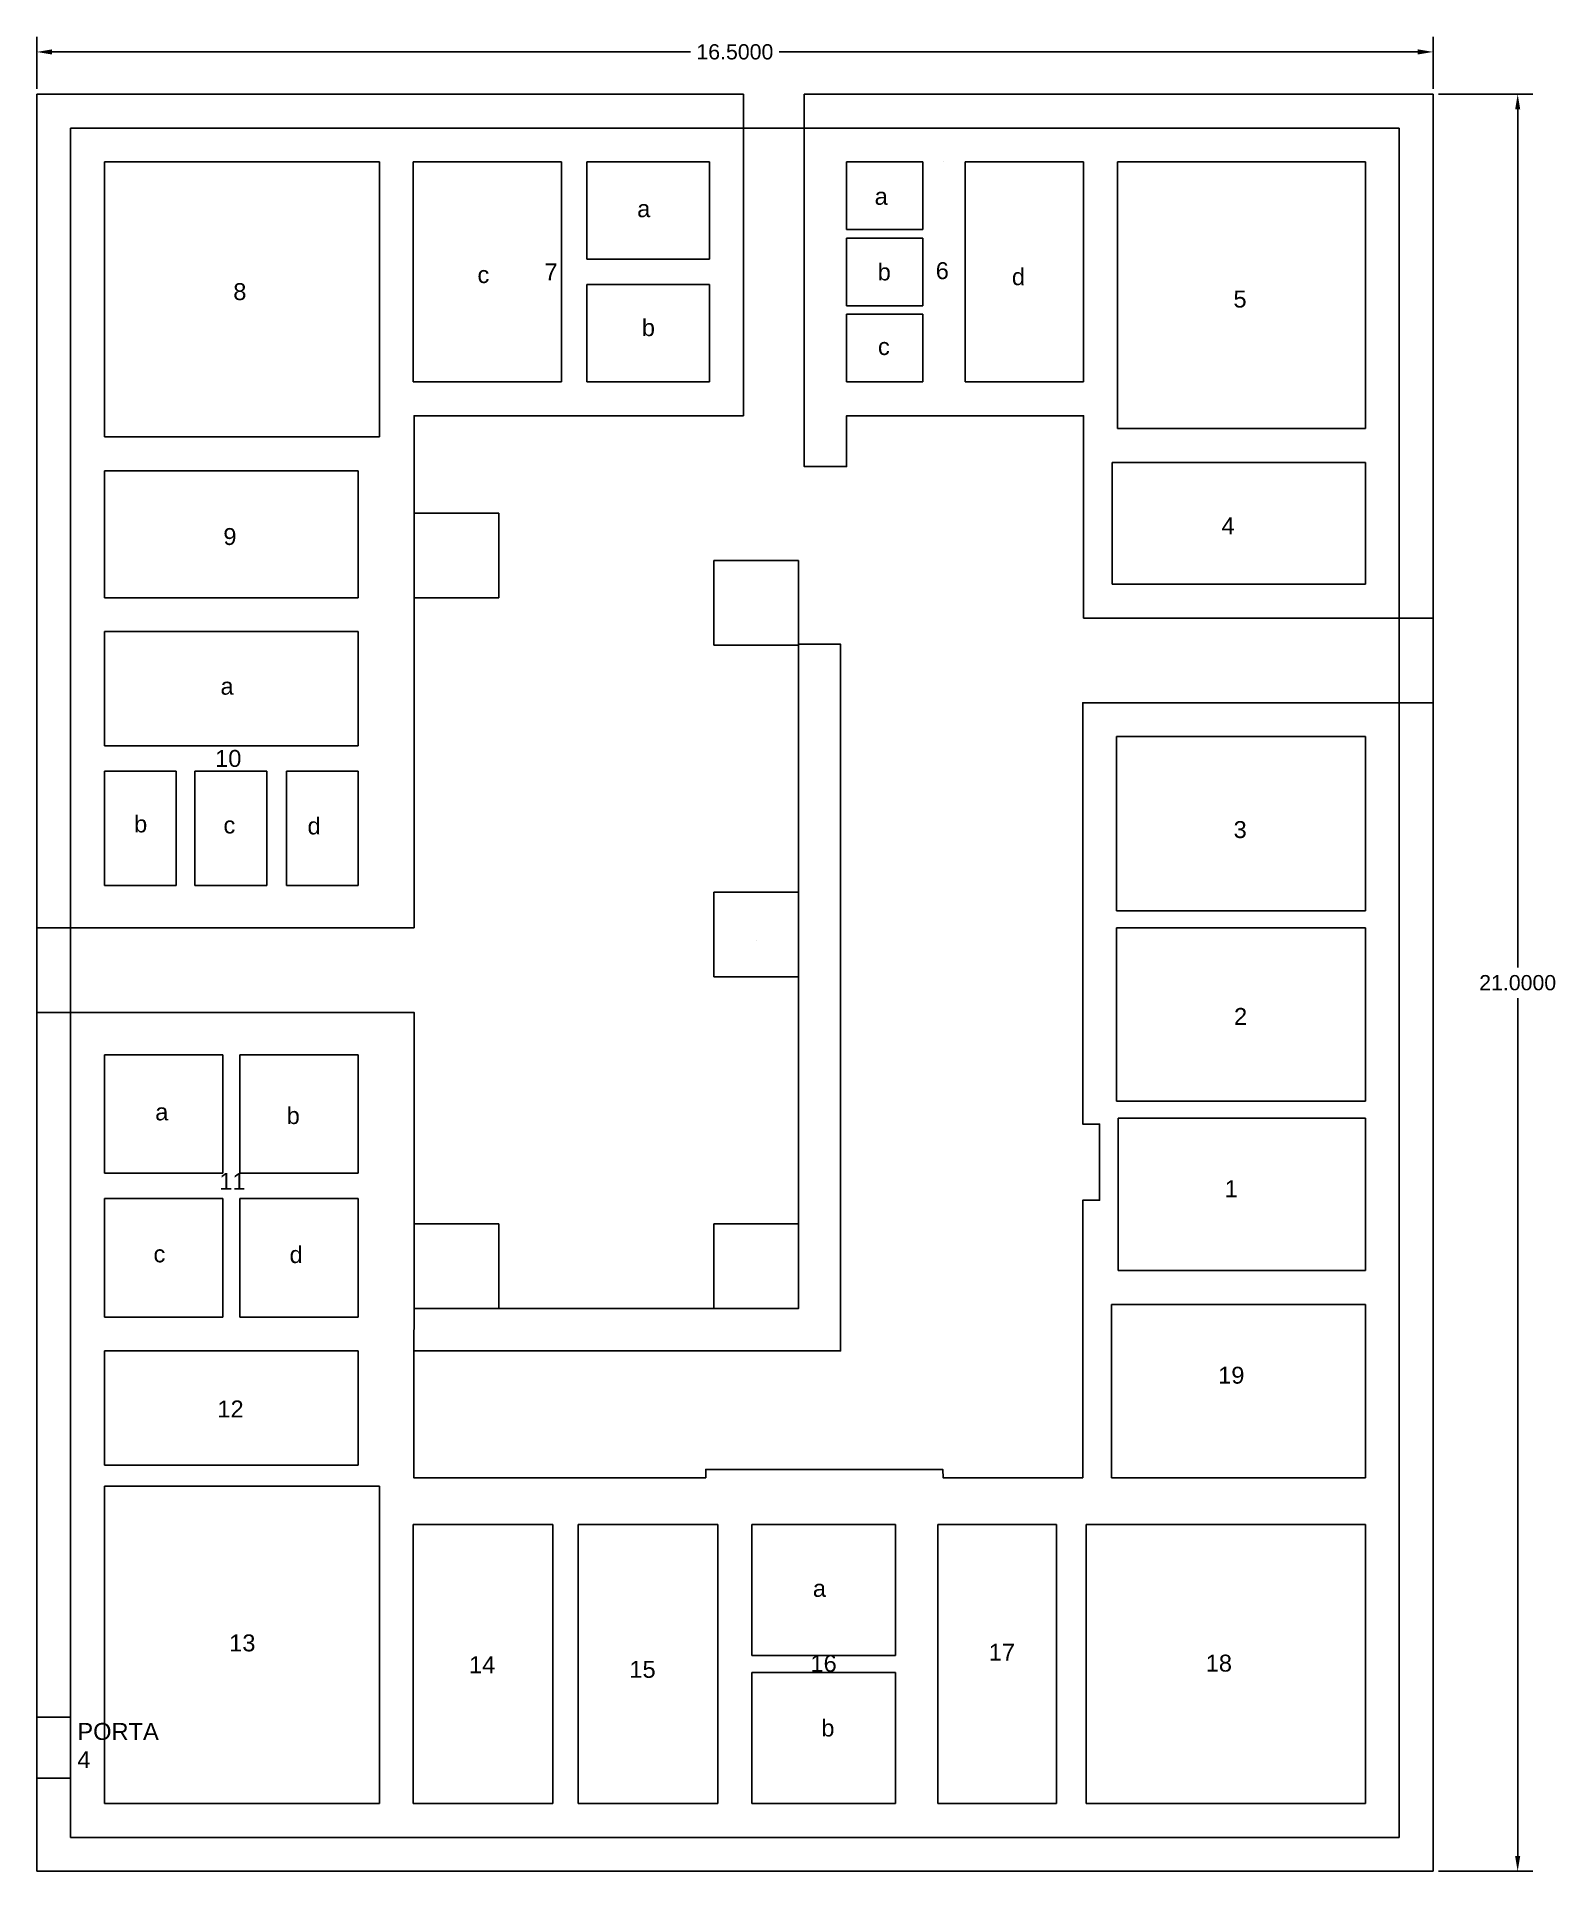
# Model space of a CAD drawing. Header units: metres. Extents: x 0 to 17.9, y 0 to 21.7.
import ezdxf

# ---------------------------------------------------------------- set-up
doc = ezdxf.new("R2010")
doc.units = ezdxf.units.M
doc.header["$MEASUREMENT"] = 0
for name, color, linetype in [('BORDAS', 210, 'Continuous'), ('CHAO', 2, 'Continuous'), ('levanta BORDAS', 190, 'Continuous'), ('parede EXT', 1, 'Continuous'), ('parede INT', 5, 'Continuous'), ('PORTAS', 175, 'Continuous'), ('TANQUES', 102, 'Continuous'), ('TELHADO', 110, 'Continuous')]:
    doc.layers.add(name, color=color, linetype=linetype)
doc.layers.add('PILARES', color=7, linetype='Continuous', true_color=0xcb7110)
doc.styles.get("Standard").update_dxf_attribs({"font": 'arial.ttf'})
doc.dimstyles.get("Standard").update_dxf_attribs({"dimtxt": 0.18, "dimasz": 0.18, "dimexe": 0.18, "dimexo": 0.0625, "dimgap": 0.09, "dimtad": 0, "dimtih": 1, "dimtoh": 1, "dimdec": 4, "dimzin": 0, "dimdsep": 46, "dimtxsty": 'Standard', "dimcen": 0.09, "dimadec": 0, "dimazin": 0, "dimtfac": 1, "dimtdec": 4, "dimtofl": 0, "dimtmove": 0, "dimatfit": 3, "dimfxl": 1, "dimtolj": 1, "dimtzin": 0, "dimarcsym": 0})

# ---------------------------------------------------------------- blocks, each defined once
blk = doc.blocks.new('*D1')
at = {"layer": 'Defpoints', "color": 0, "transparency": 16777216}
for p in [(16.5, 21.5), (0, 21), (16.5, 21)]:
    blk.add_point(p, dxfattribs=at)
at = {"layer": 'parede EXT', "color": 0, "lineweight": -2, "transparency": 16777216}
for p, q in [((0, 21.062), (0, 21.68)), ((16.5, 21.062), (16.5, 21.68)), ((0.18, 21.5), (7.725, 21.5)), ((16.32, 21.5), (8.775, 21.5))]:
    blk.add_line(p, q, dxfattribs=at)
at = {"layer": 'parede EXT', "color": 0, "transparency": 16777216}
for points in [[(0.18, 21.53), (0.18, 21.47), (0, 21.5)], [(16.32, 21.53), (16.32, 21.47), (16.5, 21.5)]]:
    blk.add_solid(points, dxfattribs=at)
at = {"layer": 'parede EXT', "color": 0, "transparency": 16777216, "insert": (8.25, 21.5), "char_height": 0.18, "attachment_point": 5}
blk.add_mtext('\\A1;16.5000', dxfattribs=at)
blk = doc.blocks.new('*D2')
at = {"layer": 'Defpoints', "color": 0, "transparency": 16777216}
for p in [(16.5, 21), (16.5, 0), (17.5, 0)]:
    blk.add_point(p, dxfattribs=at)
at = {"layer": 'parede EXT', "color": 0, "lineweight": -2, "transparency": 16777216}
for p, q in [((16.563, 21), (17.68, 21)), ((17.5, 20.82), (17.5, 10.682)), ((17.5, 0.18), (17.5, 10.318)), ((16.563, 0), (17.68, 0))]:
    blk.add_line(p, q, dxfattribs=at)
at = {"layer": 'parede EXT', "color": 0, "transparency": 16777216}
for points in [[(17.47, 20.82), (17.53, 20.82), (17.5, 21)], [(17.47, 0.18), (17.53, 0.18), (17.5, 0)]]:
    blk.add_solid(points, dxfattribs=at)
at = {"layer": 'parede EXT', "color": 0, "transparency": 16777216, "insert": (17.5, 10.5), "char_height": 0.18, "attachment_point": 5}
blk.add_mtext('\\A1;21.0000', dxfattribs=at)
blk = doc.blocks.new('*U3')
at = {"layer": 'PILARES'}
for p, q in [((0.5, 0.5), (-0.5, 0.5)), ((-0.5, 0.5), (-0.5, -0.5)), ((0.5, -0.5), (0.5, 0.5)), ((-0.5, -0.5), (0.5, -0.5))]:
    blk.add_line(p, q, dxfattribs=at)
blk = doc.blocks.new('*U4')
at = {"layer": 'PILARES', "color": 0, "linetype": 'ByBlock', "lineweight": -2, "transparency": 16777216}
for p in [(0, 7.84), (0, 3.92), (0, 0)]:
    blk.add_blockref('*U3', p, dxfattribs=at)

msp = doc.modelspace()

# ---------------------------------------------------------------- linework, layer by layer
for p, q in [((0, 21), (8.35, 21)), ((0, 11.15), (0, 21)), ((9.07, 21), (16.5, 21)), ((16.5, 21), (16.5, 14.81)), ((16.5, 13.81), (16.5, 0)), ((0, 1.82), (0, 10.15)), ((0, 0), (0, 1.1)), ((16.5, 0), (0, 0))]:
    msp.add_line(p, q)
at = {"layer": 'BORDAS'}
for p, q in [((8.35, 20.6), (8.35, 20)), ((9.07, 20.6), (9.07, 20)), ((8.35, 20.2), (8.35, 17.2)), ((9.07, 20.2), (9.07, 16.6)), ((4.46, 17.2), (4.46, 16.95)), ((4.46, 17.2), (8, 17.2)), ((8.35, 17.2), (7.5, 17.2)), ((9.57, 16.6), (9.57, 17.2)), ((9.57, 17.2), (12.37, 17.2)), ((12.37, 14.81), (12.37, 17.2)), ((4.46, 11.15), (4.46, 16.95)), ((9.07, 16.6), (9.57, 16.6)), ((15.7, 14.81), (12.37, 14.81)), ((15.7, 14.81), (16.1, 14.81)), ((9.5, 14.5), (9, 14.5)), ((9, 14.5), (9, 6.65)), ((9.5, 6.1499), (9.5, 14.5)), ((15.7, 13.81), (12.36, 13.81)), ((12.36, 13.81), (12.36, 8.83)), ((15.7, 13.81), (16.1, 13.81)), ((0.4, 11.15), (0.8, 11.15)), ((0.8, 11.15), (4.46, 11.15)), ((0.4, 10.15), (0.8, 10.15)), ((4.46, 10.15), (0.8, 10.15)), ((4.46, 9.65), (4.46, 10.15)), ((4.46, 6.65), (4.46, 9.65)), ((12.36, 8.83), (12.56, 8.83)), ((12.56, 8.83), (12.56, 7.93)), ((12.56, 7.93), (12.36, 7.93)), ((12.36, 7.93), (12.36, 4.65)), ((4.46, 6.65), (9, 6.65)), ((4.45556, 4.6499), (4.45556, 6.1499)), ((4.45556, 6.1499), (9.5, 6.1499)), ((7.90556, 4.6499), (4.45556, 4.6499)), ((10.70556, 4.7499), (7.90556, 4.7499)), ((7.90556, 4.7499), (7.90556, 4.6499)), ((10.71, 4.65), (10.70556, 4.7499)), ((12.36, 4.65), (10.71, 4.65))]:
    msp.add_line(p, q, dxfattribs=at)
at = {"layer": 'CHAO'}
msp.add_lwpolyline([(9.07, 20.6), (8.35, 20.6), (8.35, 17.2), (4.46, 17.2), (4.46, 11.15), (0.4, 11.15), (0.4, 10.15), (4.46, 10.15), (4.46, 6.65), (9, 6.65), (9, 14.5), (9.5, 14.5), (9.5, 6.1499), (4.45556, 6.1499), (4.45556, 4.6499), (7.90556, 4.6499), (7.90556, 4.7499), (10.70556, 4.7499), (10.71, 4.65), (12.36, 4.65), (12.36, 7.93), (12.56, 7.93), (12.56, 8.83), (12.36, 8.83), (12.36, 13.81), (16.1, 13.81), (16.1, 14.81), (12.37, 14.81), (12.37, 17.2), (9.57, 17.2), (9.57, 16.6), (9.07, 16.6), (9.07, 20.6)], dxfattribs=at)
at = {"layer": 'levanta BORDAS'}
for p, q in [((0.4, 11.15), (0.4, 20.6)), ((0.4, 20.6), (8.35, 20.6)), ((8.35, 20.6), (8.35, 20)), ((9.07, 20.6), (9.07, 20)), ((9.07, 20.6), (16.1, 20.6)), ((16.1, 20.6), (16.1, 14.81)), ((4.05, 20.2), (0.8, 20.2)), ((0.8, 20.2), (0.8, 16.95)), ((4.05, 20.2), (4.05, 16.95)), ((4.45, 17.6), (4.45, 20.2)), ((4.45, 20.2), (6.2, 20.2)), ((6.2, 20.2), (6.2, 17.6)), ((6.5, 19.05), (6.5, 20.2)), ((6.5, 20.2), (7.95, 20.2)), ((7.95, 20.2), (7.95, 19.05)), ((8.35, 20.2), (8.35, 17.2)), ((9.07, 20.2), (9.07, 16.6)), ((9.57, 19.4), (9.57, 20.2)), ((9.57, 20.2), (10.47, 20.2)), ((10.47, 20.2), (10.47, 19.4)), ((12.37, 20.2), (10.97, 20.2)), ((12.37, 20.2), (10.97, 20.2)), ((12.37, 20.2), (10.97, 20.2)), ((12.37, 20.2), (10.97, 20.2)), ((10.97, 20.2), (10.97, 17.6)), ((12.37, 17.6), (12.37, 20.2)), ((12.77, 20.2), (12.77, 17.05)), ((15.7, 20.2), (12.77, 20.2)), ((15.7, 17.05), (15.7, 20.2)), ((10.47, 19.4), (9.57, 19.4)), ((9.57, 19.3), (10.47, 19.3)), ((9.57, 18.5), (9.57, 19.3)), ((10.47, 19.3), (10.47, 18.5)), ((7.95, 19.05), (6.5, 19.05)), ((6.5, 18.75), (7.95, 18.75)), ((6.5, 17.6), (6.5, 18.75)), ((7.95, 18.75), (7.95, 17.6)), ((10.47, 18.5), (9.57, 18.5)), ((9.57, 17.6), (9.57, 18.4)), ((9.57, 18.4), (10.47, 18.4)), ((10.47, 18.4), (10.47, 17.6)), ((6.2, 17.6), (4.45, 17.6)), ((7.95, 17.6), (6.5, 17.6)), ((10.47, 17.6), (9.57, 17.6)), ((10.97, 17.6), (12.37, 17.6)), ((4.46, 17.2), (4.46, 16.95)), ((4.46, 17.2), (8, 17.2)), ((8.35, 17.2), (7.5, 17.2)), ((9.57, 17.2), (12.37, 17.2)), ((9.57, 16.6), (9.57, 17.2)), ((12.37, 14.81), (12.37, 17.2)), ((4.05, 16.95), (0.8, 16.95)), ((4.46, 11.15), (4.46, 16.95)), ((12.77, 17.05), (15.7, 17.05)), ((0.8, 16.55), (0.8, 15.05)), ((0.8, 16.55), (3.8, 16.55)), ((3.8, 16.55), (3.8, 15.05)), ((9.07, 16.6), (9.57, 16.6)), ((15.7, 16.65), (12.71, 16.65)), ((12.71, 16.65), (12.71, 15.21)), ((15.7, 15.21), (15.7, 16.65)), ((12.71, 15.21), (15.7, 15.21)), ((3.8, 15.05), (0.8, 15.05)), ((15.7, 14.81), (12.37, 14.81)), ((15.7, 14.81), (16.1, 14.81)), ((3.8, 14.65), (0.8, 14.65)), ((0.8, 14.65), (0.8, 13.3)), ((3.8, 13.3), (3.8, 14.65)), ((9, 14.5), (9, 6.65)), ((9.5, 14.5), (9, 14.5)), ((9.5, 6.1499), (9.5, 14.5)), ((15.7, 13.81), (12.36, 13.81)), ((12.36, 13.81), (12.36, 8.83)), ((15.7, 13.81), (16.1, 13.81)), ((16.1, 13.81), (16.1, 0.4)), ((0.8, 13.3), (3.8, 13.3)), ((15.7, 13.41), (12.76, 13.41)), ((12.76, 13.41), (12.76, 11.35)), ((15.7, 11.35), (15.7, 13.41)), ((0.8, 11.65), (0.8, 13)), ((0.8, 13), (1.65, 13)), ((1.65, 13), (1.65, 11.65)), ((1.87, 11.65), (1.87, 13)), ((1.87, 13), (2.72, 13)), ((2.72, 13), (2.72, 11.65)), ((2.95, 13), (3.8, 13)), ((2.95, 11.65), (2.95, 13)), ((3.8, 13), (3.8, 11.65)), ((1.65, 11.65), (0.8, 11.65)), ((2.72, 11.65), (1.87, 11.65)), ((3.8, 11.65), (2.95, 11.65)), ((12.76, 11.35), (15.7, 11.35)), ((0.4, 11.15), (0.8, 11.15)), ((0.8, 11.15), (4.46, 11.15)), ((15.7, 11.15), (12.76, 11.15)), ((12.76, 11.15), (12.76, 9.1)), ((15.7, 9.1), (15.7, 11.15)), ((0.4, 10.15), (0.8, 10.15)), ((0.4, 1.82), (0.4, 10.15)), ((4.46, 10.15), (0.8, 10.15)), ((4.46, 9.65), (4.46, 10.15)), ((0.8, 9.65), (2.2, 9.65)), ((0.8, 8.25), (0.8, 9.65)), ((2.2, 9.65), (2.2, 8.25)), ((2.4, 9.65), (2.4, 8.25)), ((3.8, 9.65), (2.4, 9.65)), ((3.8, 8.25), (3.8, 9.65)), ((4.46, 6.65), (4.46, 9.65)), ((12.76, 9.1), (15.7, 9.1)), ((15.7, 8.9), (12.78, 8.9)), ((12.78, 8.9), (12.78, 7.1)), ((15.7, 7.1), (15.7, 8.9)), ((12.36, 8.83), (12.56, 8.83)), ((12.56, 8.83), (12.56, 7.93)), ((2.2, 8.25), (0.8, 8.25)), ((2.4, 8.25), (3.8, 8.25)), ((0.8, 6.55), (0.8, 7.95)), ((0.8, 7.95), (2.2, 7.95)), ((2.2, 7.95), (2.2, 6.55)), ((3.8, 7.95), (2.4, 7.95)), ((2.4, 7.95), (2.4, 6.55)), ((3.8, 6.55), (3.8, 7.95)), ((12.56, 7.93), (12.36, 7.93)), ((12.36, 7.93), (12.36, 4.65)), ((12.78, 7.1), (15.7, 7.1)), ((2.2, 6.55), (0.8, 6.55)), ((2.4, 6.55), (3.8, 6.55)), ((4.46, 6.65), (9, 6.65)), ((15.7, 6.7), (12.7, 6.7)), ((12.7, 6.7), (12.7, 4.65)), ((15.7, 4.65), (15.7, 6.7)), ((3.8, 6.15), (0.8, 6.15)), ((0.8, 6.15), (0.8, 4.8)), ((3.8, 4.8), (3.8, 6.15)), ((4.45556, 4.6499), (4.45556, 6.1499)), ((4.45556, 6.1499), (9.5, 6.1499)), ((0.8, 4.8), (3.8, 4.8)), ((7.90556, 4.6499), (4.45556, 4.6499)), ((10.70556, 4.7499), (7.90556, 4.7499)), ((7.90556, 4.7499), (7.90556, 4.6499)), ((10.71, 4.65), (10.70556, 4.7499)), ((12.36, 4.65), (10.71, 4.65)), ((12.7, 4.65), (15.7, 4.65)), ((4.05, 4.55), (0.8, 4.55)), ((0.8, 4.55), (0.8, 1.82)), ((4.05, 0.8), (4.05, 4.55)), ((4.45, 4.1), (4.45, 0.8)), ((6.1, 4.1), (4.45, 4.1)), ((6.1, 0.8), (6.1, 4.1)), ((6.4, 4.1), (8.05, 4.1)), ((6.4, 0.8), (6.4, 4.1)), ((8.05, 4.1), (8.05, 0.8)), ((8.45, 4.1), (10.15, 4.1)), ((8.45, 2.55), (8.45, 4.1)), ((10.15, 4.1), (10.15, 2.55)), ((10.65, 4.1), (10.65, 0.8)), ((12.05, 4.1), (10.65, 4.1)), ((12.05, 0.8), (12.05, 4.1)), ((12.4, 4.1), (12.4, 0.8)), ((15.7, 4.1), (12.4, 4.1)), ((15.7, 0.8), (15.7, 4.1)), ((10.15, 2.55), (8.45, 2.55)), ((10.15, 2.35), (8.45, 2.35)), ((8.45, 2.35), (8.45, 0.8)), ((10.15, 0.8), (10.15, 2.35)), ((0.4, 1.82), (0.4, 1.1)), ((0.8, 1.82), (0.8, 0.95)), ((0.4, 0.4), (0.4, 1.1)), ((0.8, 0.8), (0.8, 0.95)), ((0.8, 0.8), (4.05, 0.8)), ((4.45, 0.8), (6.1, 0.8)), ((8.05, 0.8), (6.4, 0.8)), ((8.45, 0.8), (10.15, 0.8)), ((10.65, 0.8), (12.05, 0.8)), ((12.4, 0.8), (15.7, 0.8)), ((16.1, 0.4), (0.4, 0.4)), ((16.1, 0.4), (0.4, 0.4))]:
    msp.add_line(p, q, dxfattribs=at)
msp.add_lwpolyline([(4.46, 6.65), (4.45556, 6.1499), (9.5, 6.1499), (9.5, 14.5), (9, 14.5), (9, 6.65), (4.46, 6.65)], close=True, dxfattribs=at)
at = {"layer": 'parede EXT'}
for p, q in [((0, 21), (8.35, 21)), ((0, 11.15), (0, 21)), ((8.35, 21), (8.35, 20.6)), ((9.07, 21), (16.5, 21)), ((9.07, 21), (9.07, 20.6)), ((16.5, 21), (16.5, 14.81)), ((16.5, 14.81), (16.1, 14.81)), ((16.5, 13.81), (16.1, 13.81)), ((16.5, 13.81), (16.5, 0)), ((0, 11.15), (0.4, 11.15)), ((0, 1.82), (0, 10.15)), ((0, 10.15), (0.4, 10.15)), ((0, 0), (0, 1.1)), ((16.5, 0), (0, 0))]:
    msp.add_line(p, q, dxfattribs=at)
at = {"layer": 'parede INT'}
for p, q in [((0.4, 20.6), (8.35, 20.6)), ((0.4, 11.15), (0.4, 20.6)), ((9.07, 20.6), (16.1, 20.6)), ((16.1, 20.6), (16.1, 14.81)), ((16.1, 13.81), (16.1, 0.4)), ((0.4, 1.82), (0.4, 10.15)), ((0.4, 0.4), (0.4, 1.1)), ((0.4, 0.4), (0.4, 0.4)), ((16.1, 0.4), (0.4, 0.4))]:
    msp.add_line(p, q, dxfattribs=at)
at = {"layer": 'PILARES'}
for p, q in [((5.46, 16.05), (4.46, 16.05)), ((4.46, 16.05), (4.46, 15.05)), ((5.46, 15.05), (5.46, 16.05)), ((4.46, 15.05), (5.46, 15.05)), ((5.46, 7.65), (4.46, 7.65)), ((4.46, 7.65), (4.46, 6.65)), ((5.46, 6.65), (5.46, 7.65)), ((4.46, 6.65), (5.46, 6.65))]:
    msp.add_line(p, q, dxfattribs=at)
at = {"layer": 'PORTAS'}
for p, q in [((0, 1.82), (0.4, 1.82)), ((0.4, 1.1), (0, 1.1))]:
    msp.add_line(p, q, dxfattribs=at)
at = {"layer": 'TANQUES'}
for p, q in [((0.8, 20.2), (4.05, 20.2)), ((0.8, 16.95), (0.8, 20.2)), ((0.8, 20.2), (0.8, 16.95)), ((4.05, 20.2), (0.8, 20.2)), ((4.05, 20.2), (4.05, 16.95)), ((4.45, 20.2), (6.2, 20.2)), ((4.45, 17.6), (4.45, 20.2)), ((4.45, 20.2), (6.2, 20.2)), ((4.45, 17.6), (4.45, 20.2)), ((6.2, 20.2), (4.45, 20.2)), ((6.2, 20.2), (6.2, 17.6)), ((7.95, 20.2), (6.5, 20.2)), ((6.5, 20.2), (7.95, 20.2)), ((6.5, 19.05), (6.5, 20.2)), ((6.5, 20.2), (6.5, 20.2)), ((6.5, 20.2), (7.95, 20.2)), ((7.95, 20.2), (7.95, 19.05)), ((7.95, 20.2), (7.95, 19.05)), ((9.57, 20.2), (9.57, 19.4)), ((9.57, 20.2), (10.47, 20.2)), ((9.57, 19.4), (9.57, 20.2)), ((10.47, 20.2), (9.57, 20.2)), ((10.47, 20.2), (9.57, 20.2)), ((10.47, 20.2), (9.57, 20.2)), ((10.47, 20.2), (10.47, 19.4)), ((10.72, 20.2), (10.72, 20.2)), ((12.37, 20.2), (10.97, 20.2)), ((12.37, 20.2), (10.97, 20.2)), ((12.37, 20.2), (10.97, 20.2)), ((10.97, 20.2), (10.97, 17.6)), ((12.37, 20.2), (10.97, 20.2)), ((12.37, 17.6), (12.37, 20.2)), ((12.37, 17.6), (12.37, 20.2)), ((15.7, 20.2), (12.77, 20.2)), ((12.77, 20.2), (12.77, 17.05)), ((15.7, 20.2), (12.77, 20.2)), ((15.7, 17.05), (15.7, 20.2)), ((15.7, 17.05), (15.7, 20.2)), ((10.47, 19.4), (9.57, 19.4)), ((9.57, 19.3), (10.47, 19.3)), ((9.57, 18.5), (9.57, 19.3)), ((9.57, 19.3), (9.57, 18.5)), ((10.47, 19.3), (10.47, 18.5)), ((7.95, 19.05), (6.5, 19.05)), ((6.5, 17.6), (6.5, 18.75)), ((6.5, 18.75), (7.95, 18.75)), ((7.95, 18.75), (7.95, 17.6)), ((7.95, 18.75), (7.95, 17.6)), ((10.47, 18.5), (9.57, 18.5)), ((9.57, 18.4), (10.47, 18.4)), ((9.57, 17.6), (9.57, 18.4)), ((9.57, 18.4), (9.57, 17.6)), ((10.47, 18.4), (10.47, 17.6)), ((6.2, 17.6), (4.45, 17.6)), ((6.2, 17.6), (4.45, 17.6)), ((7.95, 17.6), (6.5, 17.6)), ((7.95, 17.6), (6.5, 17.6)), ((9.57, 17.6), (10.47, 17.6)), ((10.47, 17.6), (9.57, 17.6)), ((10.97, 17.6), (12.37, 17.6)), ((10.97, 17.6), (12.37, 17.6)), ((4.05, 16.95), (0.8, 16.95)), ((12.77, 17.05), (15.7, 17.05)), ((0.8, 16.55), (3.8, 16.55)), ((0.8, 15.05), (0.8, 16.55)), ((0.8, 16.55), (0.8, 15.05)), ((3.8, 16.55), (3.8, 15.05)), ((15.7, 16.65), (12.71, 16.65)), ((12.71, 16.65), (12.71, 15.21)), ((15.7, 15.21), (15.7, 16.65)), ((15.7, 15.21), (15.7, 16.65)), ((12.71, 15.21), (15.7, 15.21)), ((3.8, 15.05), (0.8, 15.05)), ((0.8, 14.65), (3.8, 14.65)), ((0.8, 14.65), (0.8, 13.3)), ((3.8, 14.65), (0.8, 14.65)), ((0.8, 13.3), (0.8, 14.65)), ((0.8, 14.65), (0.8, 13.3)), ((3.8, 14.65), (3.8, 13.3)), ((3.8, 13.3), (3.8, 14.65)), ((0.8, 13.3), (3.8, 13.3)), ((15.7, 13.41), (12.76, 13.41)), ((12.76, 13.41), (12.76, 11.35)), ((15.7, 11.35), (15.7, 13.41)), ((15.7, 11.35), (15.7, 13.41)), ((0.8, 11.65), (0.8, 13)), ((0.8, 11.65), (0.8, 13)), ((0.8, 13), (1.65, 13)), ((0.8, 13), (0.8, 11.65)), ((1.65, 13), (1.65, 11.65)), ((1.87, 11.65), (1.87, 13)), ((1.87, 13), (2.72, 13)), ((2.72, 13), (2.72, 11.65)), ((2.95, 11.65), (2.95, 13)), ((2.95, 13), (3.8, 13)), ((3.8, 13), (3.8, 11.65)), ((3.8, 13), (3.8, 11.65)), ((1.65, 11.65), (0.8, 11.65)), ((1.65, 11.65), (0.8, 11.65)), ((2.72, 11.65), (1.87, 11.65)), ((2.72, 11.65), (1.87, 11.65)), ((3.8, 11.65), (2.95, 11.65)), ((3.8, 11.65), (2.95, 11.65)), ((12.76, 11.35), (15.7, 11.35)), ((15.7, 11.15), (12.76, 11.15)), ((12.76, 11.15), (12.76, 9.1)), ((15.7, 9.1), (15.7, 11.15)), ((15.7, 9.1), (15.7, 11.15)), ((0.8, 9.65), (2.2, 9.65)), ((0.8, 9.65), (0.8, 8.25)), ((0.8, 9.65), (2.2, 9.65)), ((0.8, 8.25), (0.8, 9.65)), ((0.8, 8.25), (0.8, 9.65)), ((2.2, 9.65), (2.2, 8.25)), ((3.8, 9.65), (2.4, 9.65)), ((2.4, 9.65), (2.4, 8.25)), ((2.4, 9.65), (3.8, 9.65)), ((3.8, 9.65), (3.8, 8.25)), ((3.8, 8.25), (3.8, 9.65)), ((12.76, 9.1), (15.7, 9.1)), ((15.7, 8.9), (12.78, 8.9)), ((12.78, 8.9), (12.78, 7.1)), ((15.7, 7.1), (15.7, 8.9)), ((15.7, 7.1), (15.7, 8.9)), ((2.2, 8.25), (0.8, 8.25)), ((2.4, 8.25), (3.8, 8.25)), ((0.8, 6.55), (0.8, 7.95)), ((0.8, 6.55), (0.8, 7.95)), ((0.8, 7.95), (2.2, 7.95)), ((0.8, 7.95), (0.8, 6.55)), ((2.2, 7.95), (2.2, 6.55)), ((3.8, 7.95), (2.4, 7.95)), ((2.4, 7.95), (2.4, 6.55)), ((3.8, 6.55), (3.8, 7.95)), ((3.8, 7.95), (3.8, 6.55)), ((12.78, 7.1), (15.7, 7.1)), ((2.2, 6.55), (0.8, 6.55)), ((2.2, 6.55), (0.8, 6.55)), ((3.8, 6.55), (2.4, 6.55)), ((2.4, 6.55), (3.8, 6.55)), ((15.7, 6.7), (12.7, 6.7)), ((12.7, 6.7), (12.7, 4.65)), ((15.7, 4.65), (15.7, 6.7)), ((15.7, 4.65), (15.7, 6.7)), ((3.8, 6.15), (0.8, 6.15)), ((0.8, 6.15), (0.8, 4.8)), ((0.8, 6.15), (0.8, 4.8)), ((3.8, 4.8), (3.8, 6.15)), ((0.8, 4.8), (3.8, 4.8)), ((12.7, 4.65), (15.7, 4.65)), ((4.05, 4.55), (0.8, 4.55)), ((0.8, 4.55), (0.8, 1.82)), ((0.8, 4.55), (0.8, 1.82)), ((4.05, 0.8), (4.05, 4.55)), ((6.1, 4.1), (4.45, 4.1)), ((4.45, 4.1), (4.45, 0.8)), ((6.1, 0.8), (6.1, 4.1)), ((6.4, 0.8), (6.4, 4.1)), ((6.4, 4.1), (8.05, 4.1)), ((8.05, 4.1), (8.05, 0.8)), ((10.15, 4.1), (8.45, 4.1)), ((8.45, 4.1), (8.45, 2.55)), ((8.45, 2.55), (8.45, 4.1)), ((8.45, 4.1), (10.15, 4.1)), ((10.15, 4.1), (10.15, 2.55)), ((10.15, 2.55), (10.15, 4.1)), ((12.05, 4.1), (10.65, 4.1)), ((10.65, 4.1), (10.65, 0.8)), ((12.05, 0.8), (12.05, 4.1)), ((15.7, 4.1), (12.4, 4.1)), ((12.4, 4.1), (12.4, 0.8)), ((15.7, 0.8), (15.7, 4.1)), ((15.7, 0.8), (15.7, 4.1)), ((10.15, 2.55), (8.45, 2.55)), ((10.15, 2.35), (8.45, 2.35)), ((8.45, 2.35), (8.45, 0.8)), ((8.45, 2.35), (8.45, 0.8)), ((10.15, 0.8), (10.15, 2.35)), ((10.15, 0.8), (10.15, 2.35)), ((0.8, 1.82), (0.8, 0.95)), ((0.8, 1.1), (0.8, 0.8)), ((0.8, 0.95), (0.8, 0.8)), ((0.8, 0.95), (0.8, 0.8)), ((0.8, 0.8), (4.05, 0.8)), ((0.8, 0.8), (4.05, 0.8)), ((4.45, 0.8), (6.1, 0.8)), ((4.45, 0.8), (6.1, 0.8)), ((8.05, 0.8), (6.4, 0.8)), ((6.4, 0.8), (8.05, 0.8)), ((8.45, 0.8), (10.15, 0.8)), ((8.45, 0.8), (10.15, 0.8)), ((8.45, 0.8), (10.15, 0.8)), ((10.65, 0.8), (12.05, 0.8)), ((10.65, 0.8), (12.05, 0.8)), ((12.4, 0.8), (15.7, 0.8)), ((12.4, 0.8), (15.7, 0.8))]:
    msp.add_line(p, q, dxfattribs=at)
at = {"layer": 'TELHADO'}
for p, q in [((0, 21, 3.5), (0, 0, 3.5)), ((16.5, 0, 3.5), (16.5, 21, 3.5)), ((9.07, 20.5), (9.07, 20.5)), ((8.5, 15.49, 8), (8.5, 15.49, 8)), ((8.5, 15.49, 8), (8.5, 15.49, 8))]:
    msp.add_line(p, q, dxfattribs=at)
at = {"layer": 'TELHADO', "elevation": 8.30875}
msp.add_lwpolyline([(8.5, 11), (8.5, 11)], dxfattribs=at)

# ---------------------------------------------------------------- block references
at = {"layer": 'PILARES'}
msp.add_blockref('*U4', (8.5, 7.15), dxfattribs=at)

# ---------------------------------------------------------------- texts
at = {"layer": 'PORTAS', "insert": (0.48049, 1.75277), "char_height": 0.2, "attachment_point": 1}
msp.add_mtext_dynamic_manual_height_columns('PORTA 4', width=1.1, gutter_width=1, heights=[0], dxfattribs=at)
at = {"layer": 'TANQUES', "char_height": 0.2, "attachment_point": 1}
for s, width, insert in [('a', 0.45, (9.90154, 19.89347)), ('a', 0.275, (7.09564, 19.7476)), ('c', 0.5, (5.20842, 18.96861)), ('7', 1, (6, 19)), ('6', 1, (10.62304, 19.01492)), ('d', 0.5, (11.52369, 18.94368)), ('8', 1.5, (2.32271, 18.76768)), ('5', 1.5, (14.14119, 18.67926)), ('b', 0.5, (7.15092, 18.34202)), ('9', 1, (2.20581, 15.87341)), ('4', 0.5, (14, 16)), ('a', 0.2, (2.17216, 14.1042)), ('10', 1, (2.10834, 13.25125)), ('b', 0.65, (1.15109, 12.47677)), ('c', 0.63, (2.20704, 12.46435)), ('d', 0.625, (3.20067, 12.45355)), ('3', 0.5, (14.14309, 12.41022)), ('2', 0.5, (14.14797, 10.20231)), (' a', 0.5, (1.32283, 9.07375)), ('b', 0.6, (2.95343, 9.03064)), ('11', 1.5, (2.15783, 8.25313)), ('1', 1.22, (14.03699, 8.16634)), ('d', 1.1, (2.98802, 7.38824)), ('c', 0.5, (1.38048, 7.39632)), ('19', 1.22, (13.96062, 5.96271)), ('12', 0.7, (2.13486, 5.56331)), ('a', 0.5, (9.17135, 3.44353)), ('13', 0.5, (2.27421, 2.79908)), ('17', 0.5, (11.25, 2.68997)), ('14', 0.55, (5.1081, 2.54133)), ('15', 1.1, (7.00326, 2.48653)), ('16', 0.2, (9.14293, 2.55713)), ('18', 1, (13.8136, 2.55995)), ('b', 0.5, (9.27131, 1.79311))]:
    msp.add_mtext_dynamic_manual_height_columns(s, width=width, gutter_width=1, heights=[0], dxfattribs=dict(at, insert=insert))
for s, insert in [('b', (9.93708, 19)), ('c', (9.94077, 18.11837))]:
    msp.add_mtext(s, dxfattribs=dict(at, insert=insert))

# ---------------------------------------------------------------- dimensions: what is measured, and where the dimension line sits
at = {"layer": 'parede EXT'}
dim = msp.add_linear_dim(base=(16.5, 21.5), p1=(0, 21), p2=(16.5, 21), dimstyle='Standard', dxfattribs=at)
dim.commit()
dim.dimension.update_dxf_attribs({"geometry": '*D1', "text_midpoint": (8.25, 21.5)})
dim = msp.add_linear_dim(base=(17.5, 0), p1=(16.5, 21), p2=(16.5, 0), angle=90, dimstyle='Standard', dxfattribs=at)
dim.commit()
dim.dimension.update_dxf_attribs({"geometry": '*D2', "text_midpoint": (17.5, 10.5)})

doc.saveas('drawing.dxf')
